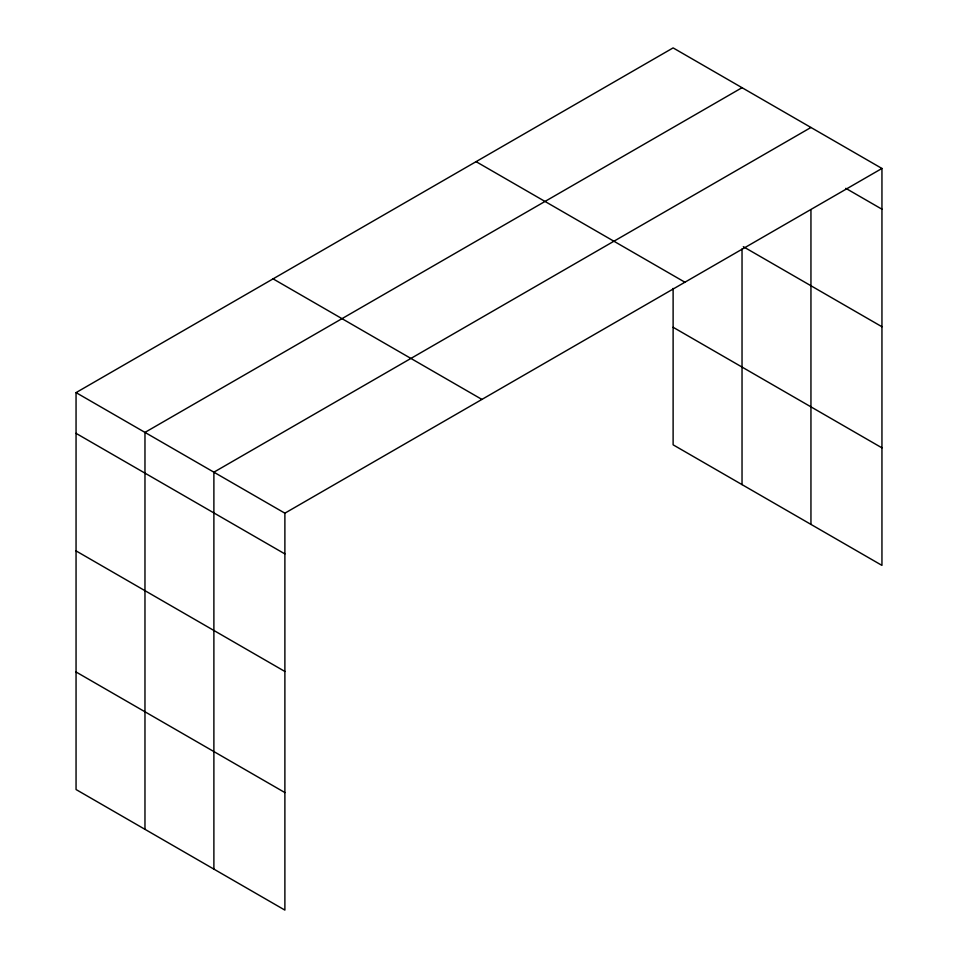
<?xml version="1.0" encoding="UTF-8"?>
<svg xmlns="http://www.w3.org/2000/svg" width="958" height="958" viewBox="0 0 958 958"><rect width="100%" height="100%" fill="white"/><g stroke="black" fill="none" stroke-linecap="round" stroke-linejoin="round"><path stroke-width="1.44" d="M881.947 168.464L673.115 47.9L76.053 392.612L76.053 789.536L284.885 910.1L284.885 513.177L881.947 168.464L881.947 565.388L673.115 444.823L673.115 288.406M742.031 87.693L144.969 432.405L144.969 829.317M810.947 127.474L213.885 472.186L213.885 869.11M845.806 188.331L881.947 209.203M743.312 246.697L881.947 326.75M476.078 161.651L684.922 282.227M673.115 327.277L881.947 447.853M273.078 278.862L481.922 399.426M76.053 392.612L284.885 513.177M76.053 433.351L284.885 553.916M76.053 550.886L284.885 671.462M76.053 671.989L284.885 792.565M810.947 209.874L810.947 524.397M742.031 248.96L742.031 484.604"/></g></svg>
